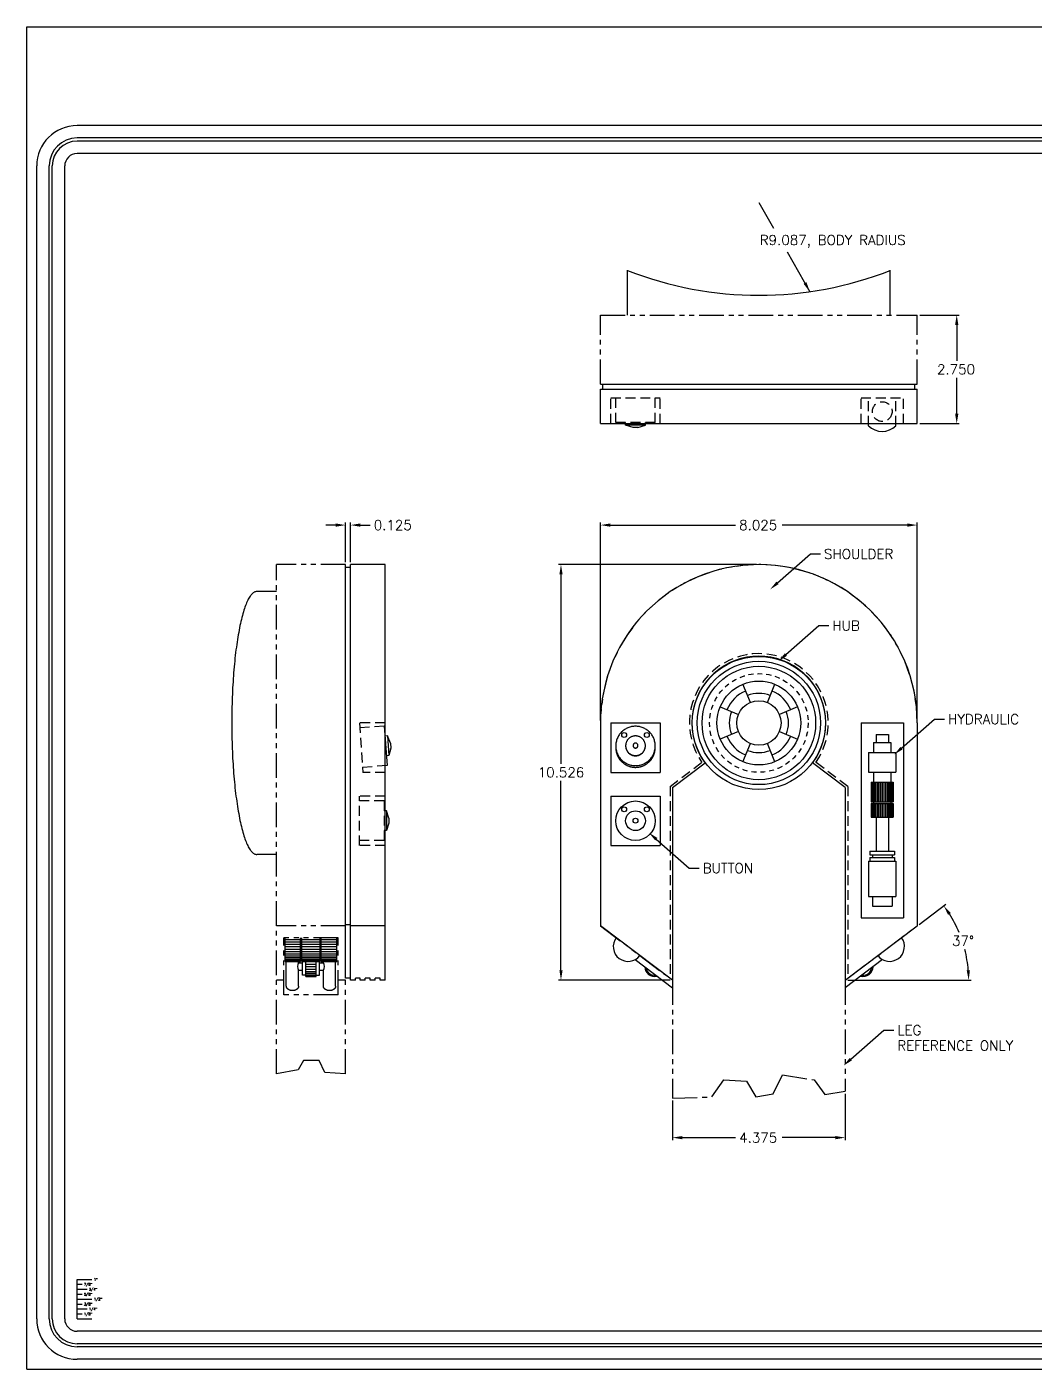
# Model space of a CAD drawing. Extents: x 0 to 44, y 0 to 34.
# Drawn here: x 0 to 25.54, y 0 to 34 of the extents above; entities that cross this region are included whole.
import ezdxf

# ---------------------------------------------------------------- set-up
doc = ezdxf.new("R2010")
doc.units = 0
for name, pattern in [('CENTER', [2, 1.25, -0.25, 0.25, -0.25]), ('HIDDEN', [0.375, 0.25, -0.125]), ('HIDDEN2', [0.1875, 0.125, -0.0625]), ('PHANTOM2', [1.25, 0.625, -0.125, 0.125, -0.125, 0.125, -0.125])]:
    doc.linetypes.add(name, pattern=pattern)
doc.layers.get('0').update_dxf_attribs({"linetype": 'CONTINUOUS'})
for name, color, linetype in [('DIMENSIONS', 1, 'CONTINUOUS'), ('FORM', 5, 'CONTINUOUS'), ('LEG_-_OUTLINE', 7, 'PHANTOM2'), ('SHOULDER_-_BUTTON', 7, 'CONTINUOUS'), ('SHOULDER_-_FLANGE', 7, 'CONTINUOUS'), ('SHOULDER_-_HUB', 7, 'CONTINUOUS'), ('SHOULDER_-_HYDRAULIC', 7, 'CONTINUOUS'), ('SHOULDER_-_RIGHT', 7, 'CONTINUOUS'), ('SHOULDER_-_STABALIZER', 7, 'CONTINUOUS')]:
    doc.layers.add(name, color=color, linetype=linetype)
doc.styles.get("Standard").update_dxf_attribs({"font": 'simplex.shx'})

msp = doc.modelspace()

# ---------------------------------------------------------------- linework, layer by layer
for p, q in [((0, 0), (0, 34)), ((0, 34), (44, 34)), ((1.274, 1.274), (1.274, 2.274)), ((1.274, 2.274), (1.649, 2.274)), ((1.274, 2.149), (1.399, 2.149)), ((1.274, 2.024), (1.524, 2.024)), ((1.274, 1.899), (1.399, 1.899)), ((1.274, 1.774), (1.649, 1.774)), ((1.274, 1.649), (1.399, 1.649)), ((1.274, 1.524), (1.524, 1.524)), ((1.274, 1.399), (1.399, 1.399)), ((1.274, 1.274), (1.649, 1.274)), ((0, 0), (44, 0))]:
    msp.add_line(p, q)
at = {"layer": 'DIMENSIONS'}
for p, q in [((18.544, 29.55), (18.916, 28.899)), ((19.258, 28.301), (19.834, 27.292)), ((22.619, 26.7), (23.619, 26.7)), ((23.556, 26.45), (23.556, 25.54)), ((23.556, 24.2), (23.556, 25.11)), ((22.619, 23.95), (23.619, 23.95)), ((8.073, 20.442), (8.073, 21.442)), ((8.198, 20.442), (8.198, 21.442)), ((14.531, 16.43), (14.531, 21.442)), ((22.556, 16.43), (22.556, 21.442)), ((7.823, 21.38), (7.573, 21.38)), ((8.448, 21.38), (8.698, 21.38)), ((14.781, 21.38), (17.954, 21.38)), ((22.306, 21.38), (19.134, 21.38)), ((19.016, 19.915), (19.853, 20.649)), ((19.853, 20.649), (20.103, 20.649)), ((18.481, 20.38), (13.469, 20.38)), ((13.531, 20.13), (13.531, 15.332)), ((19.229, 18.099), (20.065, 18.833)), ((20.065, 18.833), (20.315, 18.833)), ((22.159, 15.73), (22.995, 16.464)), ((22.995, 16.464), (23.245, 16.464)), ((13.531, 10.104), (13.531, 14.902)), ((15.945, 13.424), (16.782, 12.69)), ((16.782, 12.69), (17.032, 12.69)), ((22.606, 11.267), (23.279, 11.774)), ((16.294, 9.854), (13.469, 9.854)), ((20.794, 9.854), (23.922, 9.854)), ((20.874, 7.852), (21.711, 8.586)), ((21.711, 8.586), (21.961, 8.586)), ((16.356, 6.801), (16.356, 5.801)), ((20.731, 6.977), (20.731, 5.801)), ((16.606, 5.864), (17.954, 5.864)), ((20.481, 5.864), (19.134, 5.864))]:
    msp.add_line(p, q, dxfattribs=at)
for start, end in [(22.7083, 32.4194), (4.5806, 14.3929)]:
    msp.add_arc((20.731, 9.854), 3.128, start, end, dxfattribs=at)
for points in [[(19.677, 27.491), (19.75, 27.532), (19.834, 27.292)], [(23.515, 26.45), (23.598, 26.45), (23.556, 26.7)], [(23.515, 24.2), (23.598, 24.2), (23.556, 23.95)], [(7.823, 21.421), (7.823, 21.338), (8.073, 21.38)], [(8.448, 21.421), (8.448, 21.338), (8.198, 21.38)], [(14.781, 21.421), (14.781, 21.338), (14.531, 21.38)], [(22.306, 21.421), (22.306, 21.338), (22.556, 21.38)], [(13.49, 20.13), (13.573, 20.13), (13.531, 20.38)], [(19.044, 19.884), (18.828, 19.75), (18.989, 19.947)], [(19.256, 18.068), (19.041, 17.934), (19.201, 18.13)], [(22.186, 15.699), (21.971, 15.565), (22.131, 15.762)], [(15.973, 13.455), (15.757, 13.589), (15.918, 13.393)], [(23.337, 11.507), (23.406, 11.555), (23.229, 11.737)], [(13.49, 10.104), (13.573, 10.104), (13.531, 9.854)], [(23.891, 10.106), (23.808, 10.102), (23.859, 9.854)], [(20.901, 7.821), (20.686, 7.687), (20.847, 7.883)], [(16.606, 5.905), (16.606, 5.822), (16.356, 5.864)], [(20.481, 5.905), (20.481, 5.822), (20.731, 5.864)]]:
    msp.add_solid(points, dxfattribs=at)
at = {"layer": 'FORM'}
for p, q in [((42.726, 31.5), (1.274, 31.5)), ((42.726, 31.185), (1.274, 31.185)), ((42.726, 31.106), (1.274, 31.106)), ((42.726, 30.791), (1.274, 30.791)), ((0.25, 1.274), (0.25, 30.476)), ((0.565, 1.274), (0.565, 30.476)), ((0.644, 1.274), (0.644, 30.476)), ((0.959, 1.274), (0.959, 30.476)), ((42.726, 0.959), (1.274, 0.959)), ((42.726, 0.644), (1.274, 0.644)), ((42.726, 0.565), (1.274, 0.565)), ((42.726, 0.25), (1.274, 0.25))]:
    msp.add_line(p, q, dxfattribs=at)
for centre, radius, start, end in [((1.274, 30.476), 1.024, 90, 180), ((1.274, 30.476), 0.709, 90, 180), ((1.274, 30.476), 0.63, 90, 180), ((1.274, 30.476), 0.315, 90, 180), ((1.274, 1.274), 1.024, 180, 270), ((1.274, 1.274), 0.709, 180, 270), ((1.274, 1.274), 0.63, 180, 270), ((1.274, 1.274), 0.315, 180, 270)]:
    msp.add_arc(centre, radius, start, end, dxfattribs=at)
at = {"layer": 'LEG_-_OUTLINE'}
for p, q in [((14.531, 24.95), (14.531, 26.7)), ((14.531, 26.7), (22.556, 26.7)), ((22.556, 24.95), (22.556, 26.7)), ((14.531, 24.95), (22.556, 24.95)), ((6.323, 7.481), (6.323, 20.38)), ((8.073, 20.38), (6.323, 20.38)), ((8.073, 7.481), (8.073, 20.38)), ((14.531, 16.367), (14.531, 11.229)), ((22.556, 16.367), (22.556, 11.229)), ((8.073, 11.229), (6.323, 11.229)), ((14.531, 11.229), (16.356, 9.854)), ((20.731, 9.854), (22.556, 11.229)), ((7.886, 10.928), (6.511, 10.928)), ((6.511, 9.479), (6.511, 10.928)), ((7.886, 9.479), (7.886, 10.928)), ((6.511, 9.854), (6.323, 9.854)), ((8.073, 9.854), (7.886, 9.854)), ((16.356, 9.854), (16.356, 6.864)), ((20.731, 9.854), (20.731, 7.039)), ((7.886, 9.479), (6.511, 9.479)), ((7.005, 7.822), (6.877, 7.582)), ((7.405, 7.822), (7.005, 7.822)), ((7.548, 7.518), (7.405, 7.822)), ((6.877, 7.582), (6.323, 7.481)), ((8.073, 7.481), (7.548, 7.518)), ((17.351, 6.896), (17.655, 7.327)), ((17.655, 7.327), (18.231, 7.295)), ((18.231, 7.295), (18.47, 6.896)), ((18.902, 6.976), (19.142, 7.455)), ((19.142, 7.455), (19.941, 7.327)), ((19.941, 7.327), (20.213, 6.96)), ((16.356, 6.864), (17.351, 6.896)), ((18.47, 6.896), (18.902, 6.976)), ((20.213, 6.96), (20.731, 7.039))]:
    msp.add_line(p, q, dxfattribs=at)
msp.add_arc((18.544, 16.367), 4.013, 0, 180, dxfattribs=at)
at = {"layer": 'SHOULDER_-_BUTTON', "linetype": 'HIDDEN'}
for p, q in [((14.919, 23.975), (14.919, 24.6)), ((15.919, 23.975), (15.919, 24.6)), ((15.919, 23.975), (14.919, 23.975)), ((9.056, 16.285), (8.432, 16.241)), ((9.126, 15.287), (8.502, 15.243)), ((9.048, 14.392), (8.423, 14.392)), ((9.048, 14.392), (9.048, 13.392)), ((9.048, 13.392), (8.423, 13.392))]:
    msp.add_line(p, q, dxfattribs=at)
at = {"layer": 'SHOULDER_-_BUTTON'}
for p, q in [((15.169, 23.913), (15.169, 23.975)), ((15.356, 23.85), (15.169, 23.913)), ((15.669, 23.913), (15.169, 23.913)), ((15.481, 23.85), (15.356, 23.85)), ((15.481, 23.85), (15.669, 23.913)), ((15.669, 23.913), (15.669, 23.975)), ((9.056, 16.285), (9.126, 15.287)), ((9.136, 16.04), (9.073, 16.035)), ((9.136, 16.04), (9.171, 15.541)), ((9.211, 15.857), (9.136, 16.04)), ((9.22, 15.732), (9.171, 15.541)), ((9.211, 15.857), (9.22, 15.732)), ((9.171, 15.541), (9.108, 15.537)), ((9.111, 14.142), (9.048, 14.142)), ((9.111, 14.142), (9.111, 13.642)), ((9.173, 13.955), (9.111, 14.142)), ((9.173, 13.955), (9.173, 13.83)), ((9.111, 13.642), (9.048, 13.642)), ((9.173, 13.83), (9.111, 13.642))]:
    msp.add_line(p, q, dxfattribs=at)
for points in [[(14.919, 15.786, 0), (14.919, 15.761, 0), (14.921, 15.737, 0), (14.924, 15.713, 0), (14.928, 15.689, 0), (14.934, 15.665, 0), (14.94, 15.641, 0), (14.948, 15.618, 0), (14.957, 15.595, 0), (14.967, 15.573, 0), (14.978, 15.551, 0), (14.99, 15.53, 0), (15.003, 15.509, 0), (15.017, 15.489, 0), (15.032, 15.47, 0), (15.048, 15.451, 0), (15.065, 15.433, 0), (15.083, 15.416, 0), (15.101, 15.4, 0), (15.121, 15.385, 0), (15.141, 15.371, 0), (15.162, 15.358, 0), (15.183, 15.346, 0), (15.205, 15.335, 0), (15.227, 15.325, 0), (15.25, 15.316, 0), (15.274, 15.309, 0), (15.297, 15.302, 0), (15.321, 15.297, 0), (15.345, 15.293, 0), (15.37, 15.29, 0), (15.394, 15.288, 0), (15.419, 15.287, 0), (15.443, 15.288, 0), (15.468, 15.29, 0), (15.492, 15.293, 0), (15.516, 15.297, 0), (15.54, 15.302, 0), (15.564, 15.309, 0), (15.587, 15.316, 0), (15.61, 15.325, 0), (15.633, 15.335, 0), (15.654, 15.346, 0), (15.676, 15.358, 0), (15.697, 15.371, 0), (15.716, 15.385, 0), (15.736, 15.4, 0), (15.755, 15.416, 0), (15.772, 15.433, 0), (15.789, 15.451, 0), (15.805, 15.47, 0), (15.82, 15.489, 0), (15.834, 15.509, 0), (15.848, 15.53, 0), (15.86, 15.551, 0), (15.871, 15.573, 0), (15.881, 15.595, 0), (15.889, 15.618, 0), (15.897, 15.641, 0), (15.904, 15.665, 0), (15.909, 15.689, 0), (15.913, 15.713, 0), (15.916, 15.737, 0), (15.918, 15.761, 0), (15.919, 15.786, 0), (15.918, 15.81, 0), (15.916, 15.835, 0), (15.913, 15.859, 0), (15.909, 15.883, 0), (15.904, 15.907, 0), (15.897, 15.931, 0), (15.889, 15.954, 0), (15.881, 15.977, 0), (15.871, 15.999, 0), (15.86, 16.021, 0), (15.848, 16.042, 0), (15.834, 16.063, 0), (15.82, 16.083, 0), (15.805, 16.102, 0), (15.789, 16.121, 0), (15.772, 16.139, 0), (15.755, 16.155, 0), (15.736, 16.172, 0), (15.716, 16.187, 0), (15.697, 16.201, 0), (15.676, 16.214, 0), (15.654, 16.226, 0), (15.633, 16.237, 0), (15.61, 16.247, 0), (15.587, 16.256, 0), (15.564, 16.263, 0), (15.54, 16.27, 0), (15.516, 16.275, 0), (15.492, 16.279, 0), (15.468, 16.282, 0), (15.443, 16.284, 0), (15.419, 16.285, 0), (15.394, 16.284, 0), (15.37, 16.282, 0), (15.345, 16.279, 0), (15.321, 16.275, 0), (15.297, 16.27, 0), (15.274, 16.263, 0), (15.25, 16.256, 0), (15.227, 16.247, 0), (15.205, 16.237, 0), (15.183, 16.226, 0), (15.162, 16.214, 0), (15.141, 16.201, 0), (15.121, 16.187, 0), (15.101, 16.172, 0), (15.083, 16.155, 0), (15.065, 16.139, 0), (15.048, 16.121, 0), (15.032, 16.102, 0), (15.017, 16.083, 0), (15.003, 16.063, 0), (14.99, 16.042, 0), (14.978, 16.021, 0), (14.967, 15.999, 0), (14.957, 15.977, 0), (14.948, 15.954, 0), (14.94, 15.931, 0), (14.934, 15.907, 0), (14.928, 15.883, 0), (14.924, 15.859, 0), (14.921, 15.835, 0), (14.919, 15.81, 0), (14.919, 15.786, 0)], [(15.169, 15.79, 0), (15.169, 15.778, 0), (15.17, 15.766, 0), (15.171, 15.754, 0), (15.174, 15.742, 0), (15.176, 15.73, 0), (15.179, 15.718, 0), (15.183, 15.706, 0), (15.188, 15.695, 0), (15.193, 15.684, 0), (15.198, 15.673, 0), (15.204, 15.662, 0), (15.211, 15.652, 0), (15.218, 15.642, 0), (15.225, 15.632, 0), (15.233, 15.623, 0), (15.242, 15.614, 0), (15.251, 15.606, 0), (15.26, 15.598, 0), (15.27, 15.59, 0), (15.28, 15.583, 0), (15.29, 15.576, 0), (15.301, 15.57, 0), (15.312, 15.565, 0), (15.323, 15.56, 0), (15.335, 15.556, 0), (15.346, 15.552, 0), (15.358, 15.548, 0), (15.37, 15.546, 0), (15.382, 15.544, 0), (15.394, 15.542, 0), (15.406, 15.541, 0), (15.419, 15.541, 0), (15.431, 15.541, 0), (15.443, 15.542, 0), (15.455, 15.544, 0), (15.467, 15.546, 0), (15.479, 15.548, 0), (15.491, 15.552, 0), (15.503, 15.556, 0), (15.514, 15.56, 0), (15.526, 15.565, 0), (15.537, 15.57, 0), (15.547, 15.576, 0), (15.558, 15.583, 0), (15.568, 15.59, 0), (15.577, 15.598, 0), (15.587, 15.606, 0), (15.595, 15.614, 0), (15.604, 15.623, 0), (15.612, 15.632, 0), (15.62, 15.642, 0), (15.627, 15.652, 0), (15.633, 15.662, 0), (15.639, 15.673, 0), (15.645, 15.684, 0), (15.65, 15.695, 0), (15.654, 15.706, 0), (15.658, 15.718, 0), (15.661, 15.73, 0), (15.664, 15.742, 0), (15.666, 15.754, 0), (15.668, 15.766, 0), (15.668, 15.778, 0), (15.669, 15.79, 0), (15.668, 15.803, 0), (15.668, 15.815, 0), (15.666, 15.827, 0), (15.664, 15.839, 0), (15.661, 15.851, 0), (15.658, 15.863, 0), (15.654, 15.874, 0), (15.65, 15.886, 0), (15.645, 15.897, 0), (15.639, 15.908, 0), (15.633, 15.918, 0), (15.627, 15.929, 0), (15.62, 15.939, 0), (15.612, 15.948, 0), (15.604, 15.958, 0), (15.595, 15.967, 0), (15.587, 15.975, 0), (15.577, 15.983, 0), (15.568, 15.991, 0), (15.558, 15.998, 0), (15.547, 16.004, 0), (15.537, 16.01, 0), (15.526, 16.016, 0), (15.514, 16.021, 0), (15.503, 16.025, 0), (15.491, 16.029, 0), (15.479, 16.032, 0), (15.467, 16.035, 0), (15.455, 16.037, 0), (15.443, 16.038, 0), (15.431, 16.039, 0), (15.419, 16.04, 0), (15.406, 16.039, 0), (15.394, 16.038, 0), (15.382, 16.037, 0), (15.37, 16.035, 0), (15.358, 16.032, 0), (15.346, 16.029, 0), (15.335, 16.025, 0), (15.323, 16.021, 0), (15.312, 16.016, 0), (15.301, 16.01, 0), (15.29, 16.004, 0), (15.28, 15.998, 0), (15.27, 15.991, 0), (15.26, 15.983, 0), (15.251, 15.975, 0), (15.242, 15.967, 0), (15.233, 15.958, 0), (15.225, 15.948, 0), (15.218, 15.939, 0), (15.211, 15.929, 0), (15.204, 15.918, 0), (15.198, 15.908, 0), (15.193, 15.897, 0), (15.188, 15.886, 0), (15.183, 15.874, 0), (15.179, 15.863, 0), (15.176, 15.851, 0), (15.174, 15.839, 0), (15.171, 15.827, 0), (15.17, 15.815, 0), (15.169, 15.803, 0), (15.169, 15.79, 0)], [(14.919, 15.764, 0), (14.919, 15.751, 0), (14.919, 15.739, 0), (14.919, 15.726, 0), (14.919, 15.714, 0), (14.92, 15.701, 0), (14.922, 15.689, 0), (14.923, 15.676, 0), (14.925, 15.664, 0), (14.927, 15.651, 0), (14.93, 15.639, 0), (14.932, 15.627, 0), (14.935, 15.614, 0), (14.939, 15.602, 0), (14.942, 15.59, 0), (14.946, 15.578, 0), (14.951, 15.566, 0), (14.955, 15.555, 0), (14.96, 15.543, 0), (14.965, 15.532, 0), (14.971, 15.52, 0), (14.976, 15.509, 0), (14.983, 15.498, 0), (14.989, 15.487, 0), (14.995, 15.476, 0), (15.002, 15.466, 0), (15.009, 15.456, 0), (15.017, 15.445, 0), (15.024, 15.435, 0), (15.032, 15.425, 0), (15.04, 15.416, 0), (15.049, 15.406, 0), (15.057, 15.397, 0), (15.066, 15.388, 0), (15.075, 15.38, 0), (15.085, 15.371, 0), (15.094, 15.363, 0), (15.104, 15.355, 0), (15.114, 15.347, 0), (15.124, 15.339, 0), (15.134, 15.332, 0), (15.145, 15.325, 0), (15.155, 15.318, 0), (15.166, 15.312, 0), (15.177, 15.306, 0), (15.188, 15.3, 0), (15.199, 15.294, 0), (15.211, 15.289, 0), (15.222, 15.283, 0), (15.234, 15.279, 0), (15.246, 15.274, 0), (15.258, 15.27, 0), (15.27, 15.266, 0), (15.282, 15.262, 0), (15.294, 15.259, 0), (15.306, 15.256, 0), (15.318, 15.253, 0), (15.331, 15.251, 0), (15.343, 15.249, 0), (15.356, 15.247, 0), (15.368, 15.246, 0), (15.381, 15.245, 0), (15.393, 15.244, 0), (15.406, 15.243, 0), (15.419, 15.243, 0), (15.431, 15.243, 0), (15.444, 15.244, 0), (15.457, 15.245, 0), (15.469, 15.246, 0), (15.482, 15.247, 0), (15.494, 15.249, 0), (15.507, 15.251, 0), (15.519, 15.253, 0), (15.531, 15.256, 0), (15.543, 15.259, 0), (15.556, 15.262, 0), (15.568, 15.266, 0), (15.58, 15.27, 0), (15.592, 15.274, 0), (15.603, 15.279, 0), (15.615, 15.283, 0), (15.627, 15.289, 0), (15.638, 15.294, 0), (15.649, 15.3, 0), (15.66, 15.306, 0), (15.671, 15.312, 0), (15.682, 15.318, 0), (15.693, 15.325, 0), (15.703, 15.332, 0), (15.714, 15.339, 0), (15.724, 15.347, 0), (15.734, 15.355, 0), (15.743, 15.363, 0), (15.753, 15.371, 0), (15.762, 15.38, 0), (15.771, 15.388, 0), (15.78, 15.397, 0), (15.789, 15.406, 0), (15.797, 15.416, 0), (15.805, 15.425, 0), (15.813, 15.435, 0), (15.821, 15.445, 0), (15.828, 15.456, 0), (15.835, 15.466, 0), (15.842, 15.476, 0), (15.848, 15.487, 0), (15.855, 15.498, 0), (15.861, 15.509, 0), (15.867, 15.52, 0), (15.872, 15.532, 0), (15.877, 15.543, 0), (15.882, 15.555, 0), (15.887, 15.566, 0), (15.891, 15.578, 0), (15.895, 15.59, 0), (15.899, 15.602, 0), (15.902, 15.614, 0), (15.905, 15.627, 0), (15.908, 15.639, 0), (15.91, 15.651, 0), (15.912, 15.664, 0), (15.914, 15.676, 0), (15.916, 15.689, 0), (15.917, 15.701, 0), (15.918, 15.714, 0), (15.918, 15.726, 0), (15.919, 15.739, 0), (15.919, 15.751, 0), (15.918, 15.764, 0)], [(15.169, 15.788, 0), (15.169, 15.782, 0), (15.169, 15.776, 0), (15.169, 15.77, 0), (15.17, 15.764, 0), (15.17, 15.757, 0), (15.171, 15.751, 0), (15.172, 15.745, 0), (15.173, 15.739, 0), (15.174, 15.733, 0), (15.176, 15.727, 0), (15.177, 15.721, 0), (15.179, 15.715, 0), (15.181, 15.709, 0), (15.183, 15.704, 0), (15.185, 15.698, 0), (15.187, 15.692, 0), (15.19, 15.686, 0), (15.192, 15.681, 0), (15.195, 15.675, 0), (15.197, 15.67, 0), (15.2, 15.664, 0), (15.204, 15.659, 0), (15.207, 15.654, 0), (15.21, 15.649, 0), (15.213, 15.643, 0), (15.217, 15.638, 0), (15.221, 15.633, 0), (15.225, 15.629, 0), (15.229, 15.624, 0), (15.233, 15.619, 0), (15.237, 15.615, 0), (15.241, 15.61, 0), (15.245, 15.606, 0), (15.25, 15.602, 0), (15.255, 15.598, 0), (15.259, 15.594, 0), (15.264, 15.59, 0), (15.269, 15.586, 0), (15.274, 15.583, 0), (15.279, 15.579, 0), (15.284, 15.576, 0), (15.29, 15.572, 0), (15.295, 15.569, 0), (15.3, 15.566, 0), (15.306, 15.563, 0), (15.311, 15.561, 0), (15.317, 15.558, 0), (15.322, 15.556, 0), (15.328, 15.553, 0), (15.334, 15.551, 0), (15.34, 15.549, 0), (15.346, 15.547, 0), (15.352, 15.546, 0), (15.358, 15.544, 0), (15.364, 15.543, 0), (15.37, 15.541, 0), (15.376, 15.54, 0), (15.382, 15.539, 0), (15.388, 15.539, 0), (15.394, 15.538, 0), (15.4, 15.537, 0), (15.406, 15.537, 0), (15.412, 15.537, 0), (15.419, 15.537, 0), (15.425, 15.537, 0), (15.431, 15.537, 0), (15.437, 15.537, 0), (15.443, 15.538, 0), (15.45, 15.539, 0), (15.456, 15.539, 0), (15.462, 15.54, 0), (15.468, 15.541, 0), (15.474, 15.543, 0), (15.48, 15.544, 0), (15.486, 15.546, 0), (15.492, 15.547, 0), (15.498, 15.549, 0), (15.503, 15.551, 0), (15.509, 15.553, 0), (15.515, 15.556, 0), (15.521, 15.558, 0), (15.526, 15.561, 0), (15.532, 15.563, 0), (15.537, 15.566, 0), (15.543, 15.569, 0), (15.548, 15.572, 0), (15.553, 15.576, 0), (15.558, 15.579, 0), (15.563, 15.583, 0), (15.568, 15.586, 0), (15.573, 15.59, 0), (15.578, 15.594, 0), (15.583, 15.598, 0), (15.587, 15.602, 0), (15.592, 15.606, 0), (15.596, 15.61, 0), (15.601, 15.615, 0), (15.605, 15.619, 0), (15.609, 15.624, 0), (15.613, 15.629, 0), (15.617, 15.633, 0), (15.62, 15.638, 0), (15.624, 15.643, 0), (15.627, 15.649, 0), (15.631, 15.654, 0), (15.634, 15.659, 0), (15.637, 15.664, 0), (15.64, 15.67, 0), (15.643, 15.675, 0), (15.645, 15.681, 0), (15.648, 15.686, 0), (15.65, 15.692, 0), (15.652, 15.698, 0), (15.655, 15.704, 0), (15.657, 15.709, 0), (15.658, 15.715, 0), (15.66, 15.721, 0), (15.662, 15.727, 0), (15.663, 15.733, 0), (15.664, 15.739, 0), (15.665, 15.745, 0), (15.666, 15.751, 0), (15.667, 15.757, 0), (15.668, 15.764, 0), (15.668, 15.77, 0), (15.668, 15.776, 0), (15.669, 15.782, 0), (15.669, 15.788, 0)], [(15.356, 15.795, 0), (15.356, 15.792, 0), (15.357, 15.789, 0), (15.357, 15.786, 0), (15.357, 15.783, 0), (15.358, 15.78, 0), (15.359, 15.777, 0), (15.36, 15.774, 0), (15.361, 15.771, 0), (15.362, 15.768, 0), (15.364, 15.765, 0), (15.365, 15.763, 0), (15.367, 15.76, 0), (15.368, 15.758, 0), (15.37, 15.755, 0), (15.372, 15.753, 0), (15.374, 15.751, 0), (15.377, 15.748, 0), (15.379, 15.746, 0), (15.382, 15.745, 0), (15.384, 15.743, 0), (15.387, 15.741, 0), (15.389, 15.74, 0), (15.392, 15.738, 0), (15.395, 15.737, 0), (15.398, 15.736, 0), (15.4, 15.735, 0), (15.403, 15.734, 0), (15.406, 15.734, 0), (15.409, 15.733, 0), (15.413, 15.733, 0), (15.416, 15.732, 0), (15.419, 15.732, 0), (15.422, 15.732, 0), (15.425, 15.733, 0), (15.428, 15.733, 0), (15.431, 15.734, 0), (15.434, 15.734, 0), (15.437, 15.735, 0), (15.44, 15.736, 0), (15.443, 15.737, 0), (15.445, 15.738, 0), (15.448, 15.74, 0), (15.451, 15.741, 0), (15.453, 15.743, 0), (15.456, 15.745, 0), (15.458, 15.746, 0), (15.461, 15.748, 0), (15.463, 15.751, 0), (15.465, 15.753, 0), (15.467, 15.755, 0), (15.469, 15.758, 0), (15.471, 15.76, 0), (15.472, 15.763, 0), (15.474, 15.765, 0), (15.475, 15.768, 0), (15.476, 15.771, 0), (15.477, 15.774, 0), (15.479, 15.777, 0), (15.479, 15.78, 0), (15.48, 15.783, 0), (15.48, 15.786, 0), (15.481, 15.789, 0), (15.481, 15.792, 0), (15.481, 15.795, 0), (15.481, 15.798, 0), (15.481, 15.801, 0), (15.48, 15.804, 0), (15.48, 15.807, 0), (15.479, 15.81, 0), (15.479, 15.813, 0), (15.477, 15.816, 0), (15.476, 15.819, 0), (15.475, 15.821, 0), (15.474, 15.824, 0), (15.472, 15.827, 0), (15.471, 15.829, 0), (15.469, 15.832, 0), (15.467, 15.834, 0), (15.465, 15.837, 0), (15.463, 15.839, 0), (15.461, 15.841, 0), (15.458, 15.843, 0), (15.456, 15.845, 0), (15.453, 15.847, 0), (15.451, 15.848, 0), (15.448, 15.85, 0), (15.445, 15.851, 0), (15.443, 15.852, 0), (15.44, 15.853, 0), (15.437, 15.854, 0), (15.434, 15.855, 0), (15.431, 15.856, 0), (15.428, 15.856, 0), (15.425, 15.857, 0), (15.422, 15.857, 0), (15.419, 15.857, 0), (15.416, 15.857, 0), (15.413, 15.857, 0), (15.409, 15.856, 0), (15.406, 15.856, 0), (15.403, 15.855, 0), (15.4, 15.854, 0), (15.398, 15.853, 0), (15.395, 15.852, 0), (15.392, 15.851, 0), (15.389, 15.85, 0), (15.387, 15.848, 0), (15.384, 15.847, 0), (15.382, 15.845, 0), (15.379, 15.843, 0), (15.377, 15.841, 0), (15.374, 15.839, 0), (15.372, 15.837, 0), (15.37, 15.834, 0), (15.368, 15.832, 0), (15.367, 15.829, 0), (15.365, 15.827, 0), (15.364, 15.824, 0), (15.362, 15.821, 0), (15.361, 15.819, 0), (15.36, 15.816, 0), (15.359, 15.813, 0), (15.358, 15.81, 0), (15.357, 15.807, 0), (15.357, 15.804, 0), (15.357, 15.801, 0), (15.356, 15.798, 0), (15.356, 15.795, 0)]]:
    msp.add_polyline3d(points, dxfattribs=at)
for centre, radius in [((15.132, 16.063), 0.0625), ((15.706, 16.063), 0.0625), ((15.419, 13.892), 0.5), ((15.132, 14.179), 0.0625), ((15.419, 13.892), 0.25), ((15.419, 13.892), 0.0625), ((15.706, 14.179), 0.0625)]:
    msp.add_circle(centre, radius, dxfattribs=at)
at = {"layer": 'SHOULDER_-_FLANGE'}
for p, q in [((15.214, 26.7), (15.214, 27.833)), ((21.874, 26.7), (21.874, 27.833)), ((6.323, 19.697), (5.823, 19.697)), ((6.323, 13.037), (5.823, 13.037))]:
    msp.add_line(p, q, dxfattribs=at)
msp.add_polyline3d([(5.823, 19.697, 0), (5.808, 19.696, 0), (5.792, 19.693, 0), (5.777, 19.688, 0), (5.761, 19.681, 0), (5.746, 19.672, 0), (5.731, 19.661, 0), (5.715, 19.648, 0), (5.7, 19.633, 0), (5.685, 19.616, 0), (5.67, 19.597, 0), (5.655, 19.576, 0), (5.64, 19.554, 0), (5.625, 19.529, 0), (5.61, 19.502, 0), (5.596, 19.474, 0), (5.581, 19.444, 0), (5.567, 19.411, 0), (5.553, 19.377, 0), (5.539, 19.341, 0), (5.525, 19.304, 0), (5.512, 19.264, 0), (5.498, 19.223, 0), (5.485, 19.18, 0), (5.472, 19.136, 0), (5.459, 19.09, 0), (5.447, 19.042, 0), (5.434, 18.992, 0), (5.422, 18.941, 0), (5.41, 18.889, 0), (5.399, 18.834, 0), (5.388, 18.779, 0), (5.376, 18.722, 0), (5.366, 18.663, 0), (5.355, 18.603, 0), (5.345, 18.542, 0), (5.335, 18.48, 0), (5.325, 18.416, 0), (5.316, 18.351, 0), (5.307, 18.285, 0), (5.298, 18.217, 0), (5.289, 18.149, 0), (5.281, 18.079, 0), (5.273, 18.008, 0), (5.266, 17.937, 0), (5.259, 17.864, 0), (5.252, 17.791, 0), (5.245, 17.716, 0), (5.239, 17.641, 0), (5.234, 17.566, 0), (5.228, 17.489, 0), (5.223, 17.412, 0), (5.218, 17.334, 0), (5.214, 17.255, 0), (5.21, 17.176, 0), (5.207, 17.097, 0), (5.203, 17.017, 0), (5.201, 16.936, 0), (5.198, 16.856, 0), (5.196, 16.775, 0), (5.194, 16.694, 0), (5.193, 16.612, 0), (5.192, 16.53, 0), (5.191, 16.449, 0), (5.191, 16.367, 0), (5.191, 16.285, 0), (5.192, 16.204, 0), (5.193, 16.122, 0), (5.194, 16.041, 0), (5.196, 15.959, 0), (5.198, 15.878, 0), (5.201, 15.798, 0), (5.203, 15.717, 0), (5.207, 15.637, 0), (5.21, 15.558, 0), (5.214, 15.479, 0), (5.218, 15.4, 0), (5.223, 15.322, 0), (5.228, 15.245, 0), (5.234, 15.169, 0), (5.239, 15.093, 0), (5.245, 15.018, 0), (5.252, 14.943, 0), (5.259, 14.87, 0), (5.266, 14.797, 0), (5.273, 14.726, 0), (5.281, 14.655, 0), (5.289, 14.585, 0), (5.298, 14.517, 0), (5.307, 14.45, 0), (5.316, 14.383, 0), (5.325, 14.318, 0), (5.335, 14.255, 0), (5.345, 14.192, 0), (5.355, 14.131, 0), (5.366, 14.071, 0), (5.376, 14.012, 0), (5.388, 13.955, 0), (5.399, 13.9, 0), (5.41, 13.846, 0), (5.422, 13.793, 0), (5.434, 13.742, 0), (5.447, 13.692, 0), (5.459, 13.645, 0), (5.472, 13.598, 0), (5.485, 13.554, 0), (5.498, 13.511, 0), (5.512, 13.47, 0), (5.525, 13.43, 0), (5.539, 13.393, 0), (5.553, 13.357, 0), (5.567, 13.323, 0), (5.581, 13.29, 0), (5.596, 13.26, 0), (5.61, 13.232, 0), (5.625, 13.205, 0), (5.64, 13.18, 0), (5.655, 13.158, 0), (5.67, 13.137, 0), (5.685, 13.118, 0), (5.7, 13.101, 0), (5.715, 13.086, 0), (5.731, 13.073, 0), (5.746, 13.062, 0), (5.761, 13.053, 0), (5.777, 13.046, 0), (5.792, 13.041, 0), (5.808, 13.038, 0), (5.823, 13.037, 0)], dxfattribs=at)
at = {"layer": 'SHOULDER_-_HUB'}
for p, q in [((18.328, 16.887), (18.137, 17.349)), ((18.759, 16.887), (18.95, 17.349)), ((17.562, 16.774), (18.024, 16.582)), ((19.525, 16.774), (19.063, 16.582)), ((18.024, 16.152), (17.562, 15.96)), ((19.063, 16.152), (19.525, 15.96)), ((18.137, 15.385), (18.328, 15.847)), ((18.95, 15.385), (18.759, 15.847))]:
    msp.add_line(p, q, dxfattribs=at)
for radius in [1.688, 1.562, 1.438, 1.062, 0.562]:
    msp.add_circle((18.544, 16.367), radius, dxfattribs=at)
at = {"layer": 'SHOULDER_-_HUB', "linetype": 'HIDDEN2'}
msp.add_circle((18.544, 16.367), 1.25, dxfattribs=at)
at = {"layer": 'SHOULDER_-_HUB'}
for centre, radius, start, end in [((18.544, 36.287), 9.087, 248.5027, 291.4973), ((18.544, 16.367), 0.875, 112.5, 157.5), ((18.544, 16.367), 0.75, 67.5, 112.5), ((18.544, 16.367), 0.875, 22.5, 67.5), ((18.544, 16.367), 0.75, 157.5, 202.5), ((18.544, 16.367), 0.75, 337.5, 22.5), ((18.544, 16.367), 0.875, 202.5, 247.5), ((18.544, 16.367), 0.875, 292.5, 337.5), ((18.544, 16.367), 0.75, 247.5, 292.5)]:
    msp.add_arc(centre, radius, start, end, dxfattribs=at)
at = {"layer": 'SHOULDER_-_HYDRAULIC', "linetype": 'HIDDEN'}
for p, q in [((21.323, 23.894), (21.323, 24.6)), ((22.016, 23.894), (22.016, 24.6))]:
    msp.add_line(p, q, dxfattribs=at)
at = {"layer": 'SHOULDER_-_HYDRAULIC'}
for p, q in [((21.513, 16.072), (21.825, 16.072)), ((21.513, 16.072), (21.513, 15.872)), ((21.825, 16.072), (21.825, 15.872)), ((21.45, 15.872), (21.888, 15.872)), ((21.45, 15.872), (21.45, 15.622)), ((21.888, 15.872), (21.888, 15.622)), ((21.323, 15.622), (22.016, 15.622)), ((21.323, 15.622), (21.323, 15.122)), ((22.016, 15.622), (22.016, 15.122)), ((21.323, 15.122), (22.016, 15.122)), ((21.45, 15.122), (21.45, 14.872)), ((21.888, 15.122), (21.888, 14.872)), ((21.388, 14.872), (21.95, 14.872)), ((21.388, 14.872), (21.388, 14.372)), ((21.389, 14.872), (21.389, 14.372)), ((21.395, 14.872), (21.395, 14.372)), ((21.408, 14.872), (21.408, 14.372)), ((21.426, 14.872), (21.426, 14.372)), ((21.449, 14.872), (21.449, 14.372)), ((21.478, 14.872), (21.478, 14.372)), ((21.511, 14.872), (21.511, 14.372)), ((21.547, 14.872), (21.547, 14.372)), ((21.586, 14.872), (21.586, 14.372)), ((21.627, 14.872), (21.627, 14.372)), ((21.669, 14.872), (21.669, 14.372)), ((21.711, 14.872), (21.711, 14.372)), ((21.752, 14.872), (21.752, 14.372)), ((21.791, 14.872), (21.791, 14.372)), ((21.827, 14.872), (21.827, 14.372)), ((21.86, 14.872), (21.86, 14.372)), ((21.889, 14.872), (21.889, 14.372)), ((21.913, 14.872), (21.913, 14.372)), ((21.931, 14.872), (21.931, 14.372)), ((21.943, 14.872), (21.943, 14.372)), ((21.949, 14.872), (21.949, 14.372)), ((21.95, 14.872), (21.95, 14.372)), ((21.388, 14.372), (21.95, 14.372)), ((21.388, 14.328), (21.388, 13.982)), ((21.388, 14.328), (21.95, 14.328)), ((21.389, 14.328), (21.389, 13.982)), ((21.395, 14.328), (21.395, 13.982)), ((21.408, 14.328), (21.408, 13.982)), ((21.426, 14.328), (21.426, 13.982)), ((21.449, 14.328), (21.449, 13.982)), ((21.45, 14.372), (21.45, 14.328)), ((21.478, 14.328), (21.478, 13.982)), ((21.511, 14.328), (21.511, 13.982)), ((21.547, 14.328), (21.547, 13.982)), ((21.586, 14.328), (21.586, 13.982)), ((21.627, 14.328), (21.627, 13.982)), ((21.669, 14.328), (21.669, 13.982)), ((21.711, 14.328), (21.711, 13.982)), ((21.752, 14.328), (21.752, 13.982)), ((21.791, 14.328), (21.791, 13.982)), ((21.827, 14.328), (21.827, 13.982)), ((21.86, 14.328), (21.86, 13.982)), ((21.888, 14.372), (21.888, 14.328)), ((21.889, 14.328), (21.889, 13.982)), ((21.913, 14.328), (21.913, 13.982)), ((21.931, 14.328), (21.931, 13.982)), ((21.943, 14.328), (21.943, 13.982)), ((21.949, 14.328), (21.949, 13.982)), ((21.95, 14.328), (21.95, 13.982)), ((21.388, 13.982), (21.95, 13.982)), ((21.513, 13.982), (21.513, 13.119)), ((21.825, 13.982), (21.825, 13.119)), ((21.357, 13.119), (21.982, 13.119)), ((21.357, 13.119), (21.357, 13.025)), ((21.357, 13.025), (21.982, 13.025)), ((21.357, 12.963), (21.982, 12.963)), ((21.357, 12.963), (21.357, 12.869)), ((21.419, 13.025), (21.419, 12.963)), ((21.919, 13.025), (21.919, 12.963)), ((21.982, 13.119), (21.982, 13.025)), ((21.982, 12.963), (21.982, 12.869)), ((21.323, 12.869), (22.016, 12.869)), ((21.323, 12.869), (21.323, 11.975)), ((22.016, 12.869), (22.016, 11.975)), ((21.323, 11.975), (22.016, 11.975)), ((21.419, 11.975), (21.419, 11.725)), ((21.919, 11.975), (21.919, 11.725)), ((21.419, 11.725), (21.919, 11.725))]:
    msp.add_line(p, q, dxfattribs=at)
at = {"layer": 'SHOULDER_-_HYDRAULIC', "linetype": 'CENTER'}
msp.add_line((21.669, 14.328), (21.669, 13.982), dxfattribs=at)
at = {"layer": 'SHOULDER_-_HYDRAULIC', "linetype": 'HIDDEN'}
msp.add_circle((21.669, 24.254), 0.25, dxfattribs=at)
at = {"layer": 'SHOULDER_-_HYDRAULIC'}
msp.add_arc((21.669, 24.254), 0.5, 226.1319, 313.8681, dxfattribs=at)
at = {"layer": 'SHOULDER_-_RIGHT'}
for p, q in [((14.531, 23.95), (14.531, 24.825)), ((14.531, 24.825), (22.556, 24.825)), ((14.594, 24.95), (22.494, 24.95)), ((14.594, 24.825), (14.594, 24.95)), ((22.494, 24.825), (22.494, 24.95)), ((22.556, 23.95), (22.556, 24.825)), ((14.531, 23.95), (22.556, 23.95)), ((8.073, 9.901), (8.073, 20.317)), ((8.073, 20.317), (8.198, 20.317)), ((9.073, 20.38), (8.198, 20.38)), ((8.198, 9.854), (8.198, 20.38)), ((9.073, 9.854), (9.073, 20.38)), ((14.531, 16.367), (14.531, 11.229)), ((14.794, 16.367), (14.794, 15.117)), ((14.794, 16.367), (16.044, 16.367)), ((16.044, 16.367), (16.044, 15.117)), ((21.132, 16.367), (21.132, 11.429)), ((21.132, 16.367), (22.207, 16.367)), ((22.207, 16.367), (22.207, 11.429)), ((22.556, 16.367), (22.556, 11.229)), ((16.356, 14.729), (17.185, 15.354)), ((20.731, 14.729), (19.902, 15.354)), ((14.794, 15.117), (16.044, 15.117)), ((16.356, 14.729), (16.356, 9.854)), ((20.731, 14.729), (20.731, 9.854)), ((14.794, 14.517), (16.044, 14.517)), ((14.794, 14.517), (14.794, 13.267)), ((16.044, 14.517), (16.044, 13.267)), ((14.794, 13.267), (16.044, 13.267)), ((8.073, 11.26), (8.198, 11.26)), ((9.073, 11.229), (8.198, 11.229)), ((16.356, 9.854), (14.531, 11.229)), ((20.731, 9.854), (22.556, 11.229)), ((21.132, 11.429), (22.207, 11.429)), ((8.198, 9.901), (8.073, 9.901)), ((8.323, 9.854), (8.323, 9.901)), ((8.448, 9.901), (8.323, 9.901)), ((8.448, 9.854), (8.448, 9.901)), ((8.698, 9.901), (8.573, 9.901)), ((8.573, 9.854), (8.573, 9.901)), ((8.698, 9.854), (8.698, 9.901)), ((8.948, 9.901), (8.823, 9.901)), ((8.823, 9.854), (8.823, 9.901)), ((8.948, 9.854), (8.948, 9.901)), ((8.323, 9.854), (8.198, 9.854)), ((8.573, 9.854), (8.448, 9.854)), ((8.823, 9.854), (8.698, 9.854)), ((9.073, 9.854), (8.948, 9.854))]:
    msp.add_line(p, q, dxfattribs=at)
at = {"layer": 'SHOULDER_-_RIGHT', "linetype": 'HIDDEN'}
for p, q in [((14.794, 23.95), (14.794, 24.6)), ((14.794, 24.6), (16.044, 24.6)), ((16.044, 23.95), (16.044, 24.6)), ((21.132, 23.95), (21.132, 24.6)), ((21.132, 24.6), (22.207, 24.6)), ((22.207, 23.95), (22.207, 24.6)), ((9.073, 16.367), (8.423, 16.367)), ((8.423, 16.367), (8.511, 15.117)), ((16.294, 14.76), (17.099, 15.367)), ((20.794, 14.76), (19.989, 15.367)), ((9.073, 15.117), (8.511, 15.117)), ((16.294, 14.76), (16.294, 9.901)), ((20.794, 14.76), (20.794, 9.901)), ((9.073, 14.517), (8.423, 14.517)), ((8.423, 13.267), (8.423, 14.517)), ((9.073, 13.267), (8.423, 13.267))]:
    msp.add_line(p, q, dxfattribs=at)
at = {"layer": 'SHOULDER_-_RIGHT'}
for radius, start, end in [(4.013, 0, 180), (1.695, 323.2807, 216.7193)]:
    msp.add_arc((18.544, 16.367), radius, start, end, dxfattribs=at)
at = {"layer": 'SHOULDER_-_RIGHT', "linetype": 'HIDDEN'}
msp.add_arc((18.544, 16.367), 1.758, 325.3089, 214.6911, dxfattribs=at)
at = {"layer": 'SHOULDER_-_STABALIZER'}
for p, q in [((6.542, 10.328), (6.542, 10.928)), ((6.542, 10.883), (6.936, 10.883)), ((6.936, 10.328), (6.936, 10.928)), ((6.967, 10.328), (6.967, 10.928)), ((6.967, 10.883), (7.429, 10.883)), ((7.429, 10.328), (7.429, 10.928)), ((7.46, 10.328), (7.46, 10.928)), ((7.46, 10.883), (7.854, 10.883)), ((7.854, 10.328), (7.854, 10.928)), ((6.542, 10.826), (6.936, 10.826)), ((6.542, 10.765), (6.936, 10.765)), ((6.542, 10.703), (6.936, 10.703)), ((6.542, 10.703), (6.936, 10.703)), ((6.542, 10.64), (6.936, 10.64)), ((6.542, 10.58), (6.936, 10.58)), ((6.967, 10.826), (7.429, 10.826)), ((6.967, 10.765), (7.429, 10.765)), ((6.967, 10.703), (7.429, 10.703)), ((6.967, 10.64), (7.429, 10.64)), ((6.967, 10.58), (7.429, 10.58)), ((7.035, 10.703), (7.429, 10.703)), ((7.46, 10.826), (7.854, 10.826)), ((7.46, 10.765), (7.854, 10.765)), ((7.46, 10.703), (7.854, 10.703)), ((7.46, 10.703), (7.854, 10.703)), ((7.46, 10.64), (7.854, 10.64)), ((7.46, 10.58), (7.854, 10.58)), ((6.542, 10.523), (6.936, 10.523)), ((6.542, 10.471), (6.936, 10.471)), ((6.542, 10.425), (6.936, 10.425)), ((6.542, 10.387), (6.936, 10.387)), ((6.542, 10.358), (6.936, 10.358)), ((6.542, 10.338), (6.936, 10.338)), ((6.542, 10.328), (6.936, 10.328)), ((6.573, 9.705), (6.573, 10.328)), ((6.885, 10.291), (6.885, 10.328)), ((6.885, 10.291), (6.979, 10.291)), ((6.936, 10.39), (6.967, 10.39)), ((6.967, 10.523), (7.429, 10.523)), ((6.967, 10.471), (7.429, 10.471)), ((6.967, 10.425), (7.429, 10.425)), ((6.967, 10.387), (7.429, 10.387)), ((6.967, 10.358), (7.429, 10.358)), ((6.967, 10.338), (7.429, 10.338)), ((6.967, 10.328), (7.429, 10.328)), ((6.979, 9.978), (6.979, 10.328)), ((7.066, 9.947), (7.066, 10.328)), ((7.066, 10.259), (7.33, 10.259)), ((7.33, 9.947), (7.33, 10.328)), ((7.417, 9.978), (7.417, 10.328)), ((7.417, 10.291), (7.511, 10.291)), ((7.429, 10.39), (7.46, 10.39)), ((7.46, 10.523), (7.854, 10.523)), ((7.46, 10.471), (7.854, 10.471)), ((7.46, 10.425), (7.854, 10.425)), ((7.46, 10.387), (7.854, 10.387)), ((7.46, 10.358), (7.854, 10.358)), ((7.46, 10.338), (7.854, 10.338)), ((7.46, 10.328), (7.854, 10.328)), ((7.511, 10.291), (7.511, 10.328)), ((7.823, 9.705), (7.823, 10.328)), ((15.408, 10.373), (16.356, 9.659)), ((21.679, 10.373), (20.731, 9.659)), ((6.885, 9.705), (6.885, 10.103)), ((6.885, 10.103), (6.979, 10.103)), ((7.066, 9.978), (6.979, 9.978)), ((7.066, 10.197), (7.33, 10.197)), ((7.066, 10.197), (7.33, 10.197)), ((7.066, 10.135), (7.33, 10.135)), ((7.066, 10.076), (7.33, 10.076)), ((7.066, 10.026), (7.33, 10.026)), ((7.066, 9.986), (7.33, 9.986)), ((7.066, 9.959), (7.33, 9.959)), ((7.066, 9.947), (7.33, 9.947)), ((7.066, 9.947), (7.33, 9.947)), ((7.33, 9.978), (7.417, 9.978)), ((7.417, 10.103), (7.511, 10.103)), ((7.511, 9.705), (7.511, 10.103))]:
    msp.add_line(p, q, dxfattribs=at)
for points in [[(6.885, 9.705, 0), (6.885, 9.703, 0), (6.885, 9.7, 0), (6.885, 9.697, 0), (6.885, 9.694, 0), (6.884, 9.691, 0), (6.884, 9.688, 0), (6.883, 9.685, 0), (6.882, 9.683, 0), (6.882, 9.68, 0), (6.881, 9.677, 0), (6.88, 9.674, 0), (6.879, 9.671, 0), (6.878, 9.669, 0), (6.876, 9.666, 0), (6.875, 9.663, 0), (6.874, 9.66, 0), (6.872, 9.658, 0), (6.87, 9.655, 0), (6.869, 9.653, 0), (6.867, 9.65, 0), (6.865, 9.648, 0), (6.863, 9.645, 0), (6.861, 9.643, 0), (6.859, 9.64, 0), (6.857, 9.638, 0), (6.855, 9.635, 0), (6.852, 9.633, 0), (6.85, 9.631, 0), (6.848, 9.629, 0), (6.845, 9.627, 0), (6.842, 9.624, 0), (6.84, 9.622, 0), (6.837, 9.62, 0), (6.834, 9.618, 0), (6.831, 9.616, 0), (6.828, 9.615, 0), (6.825, 9.613, 0), (6.822, 9.611, 0), (6.819, 9.609, 0), (6.816, 9.608, 0), (6.813, 9.606, 0), (6.81, 9.605, 0), (6.806, 9.603, 0), (6.803, 9.602, 0), (6.8, 9.6, 0), (6.796, 9.599, 0), (6.793, 9.598, 0), (6.789, 9.597, 0), (6.786, 9.596, 0), (6.782, 9.595, 0), (6.778, 9.594, 0), (6.775, 9.593, 0), (6.771, 9.592, 0), (6.767, 9.591, 0), (6.764, 9.591, 0), (6.76, 9.59, 0), (6.756, 9.59, 0), (6.752, 9.589, 0), (6.748, 9.589, 0), (6.745, 9.588, 0), (6.741, 9.588, 0), (6.737, 9.588, 0), (6.733, 9.588, 0), (6.729, 9.588, 0), (6.726, 9.588, 0), (6.722, 9.588, 0), (6.718, 9.588, 0), (6.714, 9.588, 0), (6.71, 9.589, 0), (6.707, 9.589, 0), (6.703, 9.59, 0), (6.699, 9.59, 0), (6.695, 9.591, 0), (6.691, 9.591, 0), (6.688, 9.592, 0), (6.684, 9.593, 0), (6.68, 9.594, 0), (6.677, 9.595, 0), (6.673, 9.596, 0), (6.67, 9.597, 0), (6.666, 9.598, 0), (6.663, 9.599, 0), (6.659, 9.6, 0), (6.656, 9.602, 0), (6.652, 9.603, 0), (6.649, 9.605, 0), (6.646, 9.606, 0), (6.643, 9.608, 0), (6.64, 9.609, 0), (6.636, 9.611, 0), (6.633, 9.613, 0), (6.63, 9.615, 0), (6.627, 9.616, 0), (6.625, 9.618, 0), (6.622, 9.62, 0), (6.619, 9.622, 0), (6.616, 9.624, 0), (6.614, 9.627, 0), (6.611, 9.629, 0), (6.609, 9.631, 0), (6.606, 9.633, 0), (6.604, 9.635, 0), (6.602, 9.638, 0), (6.6, 9.64, 0), (6.598, 9.643, 0), (6.596, 9.645, 0), (6.594, 9.648, 0), (6.592, 9.65, 0), (6.59, 9.653, 0), (6.588, 9.655, 0), (6.587, 9.658, 0), (6.585, 9.66, 0), (6.584, 9.663, 0), (6.583, 9.666, 0), (6.581, 9.669, 0), (6.58, 9.671, 0), (6.579, 9.674, 0), (6.578, 9.677, 0), (6.577, 9.68, 0), (6.576, 9.683, 0), (6.576, 9.685, 0), (6.575, 9.688, 0), (6.575, 9.691, 0), (6.574, 9.694, 0), (6.574, 9.697, 0), (6.574, 9.7, 0), (6.573, 9.703, 0), (6.573, 9.705, 0)], [(7.823, 9.705, 0), (7.823, 9.703, 0), (7.823, 9.7, 0), (7.823, 9.697, 0), (7.823, 9.694, 0), (7.822, 9.691, 0), (7.822, 9.688, 0), (7.821, 9.685, 0), (7.82, 9.683, 0), (7.82, 9.68, 0), (7.819, 9.677, 0), (7.818, 9.674, 0), (7.817, 9.671, 0), (7.816, 9.669, 0), (7.814, 9.666, 0), (7.813, 9.663, 0), (7.812, 9.66, 0), (7.81, 9.658, 0), (7.808, 9.655, 0), (7.807, 9.653, 0), (7.805, 9.65, 0), (7.803, 9.648, 0), (7.801, 9.645, 0), (7.799, 9.643, 0), (7.797, 9.64, 0), (7.795, 9.638, 0), (7.793, 9.635, 0), (7.79, 9.633, 0), (7.788, 9.631, 0), (7.786, 9.629, 0), (7.783, 9.627, 0), (7.78, 9.624, 0), (7.778, 9.622, 0), (7.775, 9.62, 0), (7.772, 9.618, 0), (7.769, 9.616, 0), (7.766, 9.615, 0), (7.763, 9.613, 0), (7.76, 9.611, 0), (7.757, 9.609, 0), (7.754, 9.608, 0), (7.751, 9.606, 0), (7.748, 9.605, 0), (7.744, 9.603, 0), (7.741, 9.602, 0), (7.738, 9.6, 0), (7.734, 9.599, 0), (7.731, 9.598, 0), (7.727, 9.597, 0), (7.724, 9.596, 0), (7.72, 9.595, 0), (7.716, 9.594, 0), (7.713, 9.593, 0), (7.709, 9.592, 0), (7.705, 9.591, 0), (7.702, 9.591, 0), (7.698, 9.59, 0), (7.694, 9.59, 0), (7.69, 9.589, 0), (7.686, 9.589, 0), (7.683, 9.588, 0), (7.679, 9.588, 0), (7.675, 9.588, 0), (7.671, 9.588, 0), (7.667, 9.588, 0), (7.664, 9.588, 0), (7.66, 9.588, 0), (7.656, 9.588, 0), (7.652, 9.588, 0), (7.648, 9.589, 0), (7.644, 9.589, 0), (7.641, 9.59, 0), (7.637, 9.59, 0), (7.633, 9.591, 0), (7.629, 9.591, 0), (7.626, 9.592, 0), (7.622, 9.593, 0), (7.618, 9.594, 0), (7.615, 9.595, 0), (7.611, 9.596, 0), (7.608, 9.597, 0), (7.604, 9.598, 0), (7.601, 9.599, 0), (7.597, 9.6, 0), (7.594, 9.602, 0), (7.59, 9.603, 0), (7.587, 9.605, 0), (7.584, 9.606, 0), (7.581, 9.608, 0), (7.578, 9.609, 0), (7.574, 9.611, 0), (7.571, 9.613, 0), (7.568, 9.615, 0), (7.565, 9.616, 0), (7.563, 9.618, 0), (7.56, 9.62, 0), (7.557, 9.622, 0), (7.554, 9.624, 0), (7.552, 9.627, 0), (7.549, 9.629, 0), (7.547, 9.631, 0), (7.544, 9.633, 0), (7.542, 9.635, 0), (7.54, 9.638, 0), (7.538, 9.64, 0), (7.536, 9.643, 0), (7.534, 9.645, 0), (7.532, 9.648, 0), (7.53, 9.65, 0), (7.528, 9.653, 0), (7.526, 9.655, 0), (7.525, 9.658, 0), (7.523, 9.66, 0), (7.522, 9.663, 0), (7.521, 9.666, 0), (7.519, 9.669, 0), (7.518, 9.671, 0), (7.517, 9.674, 0), (7.516, 9.677, 0), (7.515, 9.68, 0), (7.514, 9.683, 0), (7.514, 9.685, 0), (7.513, 9.688, 0), (7.513, 9.691, 0), (7.512, 9.694, 0), (7.512, 9.697, 0), (7.512, 9.7, 0), (7.511, 9.703, 0), (7.511, 9.705, 0)]]:
    msp.add_polyline3d(points, dxfattribs=at)
for centre, radius, start, end in [((15.23, 10.703), 0.375, 143, 323), ((21.857, 10.703), 0.375, 217, 37), ((7.028, 10.197), 0.171, 146.5822, 213.4178), ((7.369, 10.197), 0.171, 326.5822, 33.4178), ((15.902, 10.197), 0.25, 181.6088, 284.3912), ((15.902, 10.197), 0.219, 188.4247, 277.5753), ((21.186, 10.197), 0.25, 255.6088, 358.3912), ((21.186, 10.197), 0.219, 262.4247, 351.5753)]:
    msp.add_arc(centre, radius, start, end, dxfattribs=at)

# ---------------------------------------------------------------- texts
for s, p in [('7/8"', (1.448, 2.116)), ('3/4"', (1.573, 1.991)), ('1"', (1.698, 2.241)), ('5/8"', (1.448, 1.866)), ('1/2"', (1.698, 1.741)), ('3/8"', (1.448, 1.616)), ('1/8"', (1.448, 1.366)), ('1/4"', (1.573, 1.491))]:
    msp.add_text(s, height=0.0625).set_placement(p)
at = {"layer": 'DIMENSIONS'}
for s, p in [('R9.087, BODY RADIUS', (18.566, 28.475)), ('2.750', (23.056, 25.2)), ('0.125', (8.788, 21.255)), ('8.025', (18.044, 21.255)), ('SHOULDER', (20.193, 20.524)), ('HUB', (20.405, 18.708)), ('HYDRAULIC', (23.335, 16.339)), ('10.526', (12.942, 14.992)), ('BUTTON', (17.122, 12.565)), ('37°', (23.436, 10.722)), ('LEG', (22.051, 8.461)), ('REFERENCE ONLY', (22.051, 8.072)), ('4.375', (18.044, 5.739))]:
    msp.add_text(s, height=0.25, dxfattribs=at).set_placement(p)

doc.saveas('drawing.dxf')
